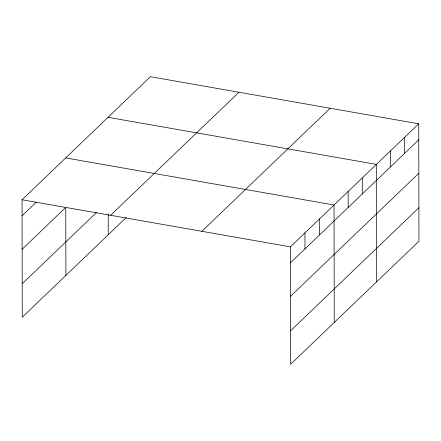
<?xml version="1.0" encoding="UTF-8"?>
<svg xmlns="http://www.w3.org/2000/svg" width="441" height="441" viewBox="0 0 441 441"><rect width="100%" height="100%" fill="white"/><g stroke="black" fill="none" stroke-linecap="round" stroke-linejoin="round"><path stroke-width="0.66" d="M126.253 217.496L22.254 317.217L22.05 199.767L150.387 76.706L418.746 123.783L418.95 241.233L290.613 364.294L290.41 246.844L418.746 123.783M22.078 215.765L36.14 202.281M22.138 249.242L65.77 207.402L65.891 275.377M22.199 283.739L96.502 212.49M110.608 215.302L238.945 92.241M201.851 231.31L330.188 108.249M290.437 262.842L418.774 139.78M290.492 296.319L418.829 173.263M290.553 330.816L418.889 207.755M108.034 117.317L376.393 164.394L376.597 281.843M65.687 157.928L334.041 205.004L334.245 322.454M22.05 199.767L290.41 246.844M404.629 137.322L404.656 153.319M390.511 150.861L390.539 166.858M362.276 177.932L362.304 193.93M348.158 191.466L348.186 207.463M319.499 218.951L319.527 234.948M304.952 232.898L304.979 248.895M108.205 214.271L108.243 234.766"/></g></svg>
